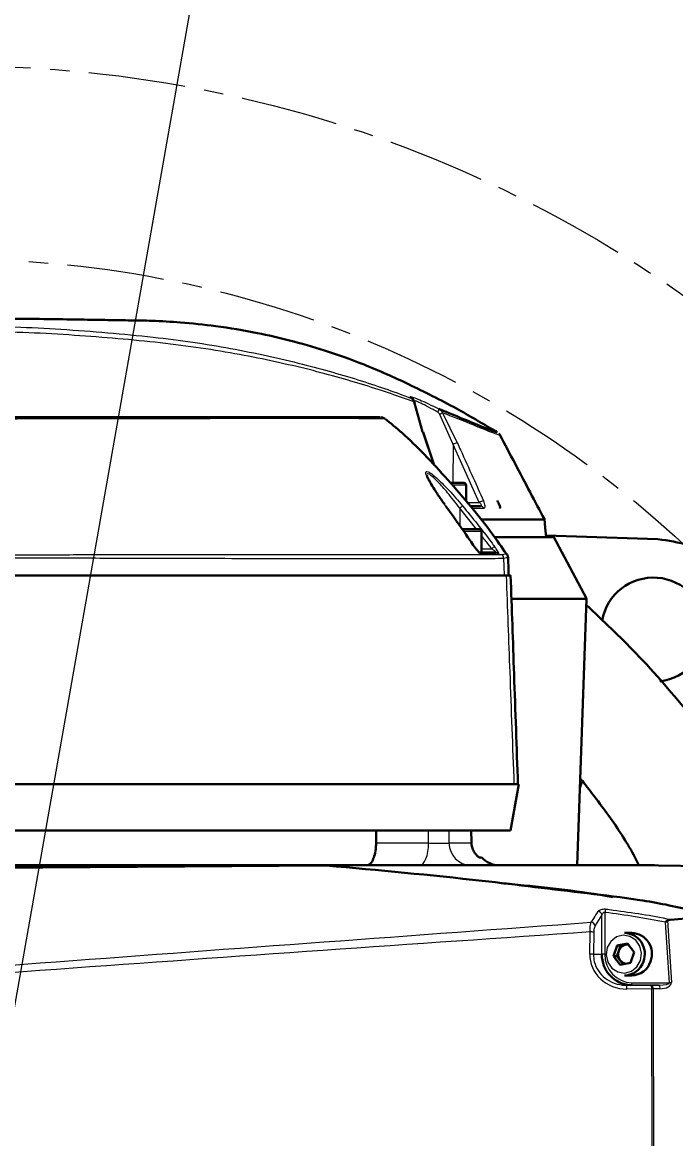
# Model space of a CAD drawing. Header units: millimetres. Extents: x 0 to 8400, y 0 to 5940.
# Drawn here: x 2376.2 to 2461.6, y 2034.2 to 2180.1 of the extents above; entities that cross this region are included whole.
import ezdxf

# ---------------------------------------------------------------- set-up
doc = ezdxf.new("R2010")
doc.units = ezdxf.units.MM
doc.linetypes.add('CENTERX2', pattern=[20.32, 12.7, -2.54, 2.54, -2.54])
doc.styles.get("Standard").update_dxf_attribs({"font": 'times.ttf', "width": 2, "height": 50})
doc.dimstyles.new('ISO-25', dxfattribs={"dimtxt": 40, "dimasz": 40, "dimexe": 1.25, "dimexo": 0.625, "dimtad": 1, "dimtxsty": 'Standard', "dimcen": 2.5, "dimclrd": 1, "dimclrt": 1, "dimadec": 0, "dimazin": 0, "dimtfac": 1, "dimtmove": 0, "dimatfit": 3, "dimfxl": 1, "dimarcsym": 0})

# ---------------------------------------------------------------- blocks, each defined once
blk = doc.blocks.new('*D14')
at = {"color": 1, "lineweight": -2, "transparency": 16777216}
blk.add_arc((2367.81, 2009.87), 906.21, 82.52924, 97.47076, dxfattribs=at)
at = {"color": 1, "lineweight": 25, "transparency": 16777216}
for points in [[(2251, 2901.8), (2248.97, 2914.98), (2210.45, 2902.31)], [(2486.65, 2914.98), (2484.62, 2901.8), (2525.17, 2902.31)]]:
    blk.add_solid(points, dxfattribs=at)
at = {"layer": 'Defpoints', "color": 0, "lineweight": 25, "transparency": 16777216}
for p in [(2420.5, 2914.55), (2209.89, 2905.5), (2525.73, 2905.5), (2367.81, 2009.87), (2367.81, 2009.87)]:
    blk.add_point(p, dxfattribs=at)
at = {"color": 1, "lineweight": 25, "transparency": 16777216, "insert": (2367.81, 2937.05), "char_height": 40, "attachment_point": 5}
blk.add_mtext('20°', dxfattribs=at)
blk = doc.blocks.new('*D17')
at = {"color": 1, "lineweight": -2, "transparency": 16777216}
for p, q in [((2088.8, 2282.43), (2239.59, 2135.13)), ((2467.42, 1912.57), (2268.2, 2107.18)), ((2496.04, 1884.62), (2524.65, 1856.66))]:
    blk.add_line(p, q, dxfattribs=at)
at = {"color": 1, "lineweight": 25, "transparency": 16777216}
for points in [[(2244.24, 2139.9), (2234.93, 2130.36), (2268.2, 2107.18)], [(2500.69, 1889.38), (2491.38, 1879.85), (2467.42, 1912.57)]]:
    blk.add_solid(points, dxfattribs=at)
at = {"layer": 'Defpoints', "color": 0, "lineweight": 25, "transparency": 16777216}
for p in [(2268.2, 2107.18), (2467.42, 1912.57)]:
    blk.add_point(p, dxfattribs=at)
at = {"color": 1, "lineweight": 25, "transparency": 16777216, "insert": (2167.86, 2241.16), "char_height": 40, "attachment_point": 5, "rotation": 315.6709}
blk.add_mtext('∅278,5', dxfattribs=at)

msp = doc.modelspace()

# ---------------------------------------------------------------- linework, layer by layer
at = {"color": 7, "linetype": 'Continuous', "lineweight": 15}
msp.add_line((2367.811, 2009.872), (2525.733, 2905.496), dxfattribs=at)
at = {"color": 7, "linetype": 'Continuous', "lineweight": 30}
for p, q in [((2428.49, 2126.563), (2427.365, 2130.478)), ((2429.978, 2122.237), (2428.56, 2126.515)), ((2438.541, 2126.172), (2438.542, 2126.166)), ((2429.051, 2120.895), (2429.044, 2120.848)), ((2432.14, 2119.893), (2433.874, 2119.893)), ((2434.177, 2117.505), (2434.177, 2119.59)), ((2434.726, 2116.865), (2436.064, 2116.865)), ((2433.672, 2113.836), (2435.893, 2113.836)), ((2436.195, 2110.808), (2436.195, 2113.534)), ((2444.605, 2113.047), (2459.251, 2112.535)), ((2449.886, 2104.773), (2445.589, 2112.908)), ((2435.967, 2110.808), (2436.195, 2110.808)), ((2295.529, 2107.78), (2439.441, 2107.78)), ((2448.683, 2069.929), (2449.899, 2104.743)), ((2294.582, 2080.527), (2440.465, 2080.527)), ((2439.978, 2074.471), (2441.046, 2080.527)), ((2441.046, 2080.527), (2440.465, 2080.527)), ((2449.347, 2080.971), (2449.082, 2081.331)), ((2449.519, 2080.769), (2449.366, 2080.951)), ((2439.978, 2074.471), (2295.65, 2074.471)), ((2434.86, 2072.957), (2434.818, 2074.471)), ((2434.863, 2072.851), (2434.86, 2072.957)), ((2436.199, 2070.938), (2435.997, 2070.938)), ((2415.367, 2069.929), (2300.934, 2069.929)), ((2415.646, 2069.929), (2300.934, 2069.929)), ((2415.929, 2069.905), (2369.975, 2069.588)), ((2370.037, 2069.645), (2415.367, 2069.929)), ((2415.646, 2069.929), (2416.891, 2069.804)), ((2458.654, 2069.929), (2458.398, 2069.929)), ((2458.81, 2069.926), (2458.654, 2069.929)), ((2459.316, 2069.915), (2458.81, 2069.926)), ((2493.982, 2069.201), (2459.316, 2069.915)), ((2462.875, 2062.968), (2460.882, 2062.821)), ((2455.824, 2061.097), (2454.892, 2061.097)), ((2453.901, 2059.446), (2453.429, 2058.066)), ((2454.114, 2058.756), (2453.878, 2058.066)), ((2455.26, 2059.701), (2453.901, 2059.446)), ((2454.35, 2059.446), (2453.901, 2059.446)), ((2454.35, 2059.446), (2454.114, 2058.756)), ((2455.029, 2059.574), (2454.35, 2059.446)), ((2455.318, 2059.628), (2455.029, 2059.574)), ((2455.26, 2059.701), (2456.147, 2058.576)), ((2455.675, 2057.196), (2456.147, 2058.576)), ((2454.316, 2056.941), (2453.429, 2058.066)), ((2453.878, 2058.066), (2453.429, 2058.066)), ((2454.321, 2057.504), (2453.878, 2058.066)), ((2455.675, 2057.196), (2454.316, 2056.941)), ((2454.707, 2057.015), (2454.321, 2057.504)), ((2454.892, 2055.545), (2455.824, 2055.545))]:
    msp.add_line(p, q, dxfattribs=at)
at = {"color": 8, "linetype": 'Continuous', "lineweight": 15}
for p, q in [((2432.464, 2124.932), (2430.728, 2128.856)), ((2431.071, 2129.064), (2433.015, 2125.139)), ((2429.898, 2122.323), (2428.49, 2126.563)), ((2432.464, 2124.932), (2432.442, 2119.893)), ((2435.896, 2117.36), (2432.464, 2124.932)), ((2434.177, 2119.59), (2432.4, 2119.59)), ((2434.3, 2117.36), (2435.896, 2117.36)), ((2433.333, 2116.595), (2433.335, 2114.311)), ((2435.519, 2113.836), (2433.333, 2116.595)), ((2436.482, 2116.572), (2434.967, 2116.568)), ((2436.195, 2113.534), (2433.885, 2113.534)), ((2436.195, 2111.295), (2437.506, 2111.295)), ((2449.367, 2080.954), (2449.029, 2079.823)), ((2422.403, 2072.851), (2429.273, 2072.851)), ((2431.932, 2072.851), (2434.863, 2072.851)), ((2451.923, 2063.453), (2451.034, 2062.05)), ((2451.923, 2058.321), (2451.923, 2063.453)), ((2452.309, 2063.771), (2452.309, 2058.321)), ((2460.738, 2054.581), (2460.224, 2062.487)), ((2460.474, 2062.696), (2461.001, 2054.599)), ((2450.334, 2058.339), (2450.373, 2061.22)), ((2450.844, 2061.202), (2450.805, 2058.321)), ((2450.805, 2058.321), (2451.923, 2058.321)), ((2452.309, 2058.321), (2451.923, 2058.321)), ((2455.17, 2054.25), (2455.722, 2054.279)), ((2455.17, 2054.25), (2458.422, 2054.27)), ((2455.173, 2053.763), (2455.17, 2054.25)), ((2459.413, 2054.279), (2455.722, 2054.279)), ((2455.824, 2054.581), (2460.738, 2054.581)), ((2458.425, 2053.783), (2458.422, 2054.27)), ((2458.512, 2054.27), (2459.413, 2054.279)), ((2458.425, 2053.783), (2455.173, 2053.763)), ((2458.563, 2009.872), (2458.425, 2053.783)), ((2459.506, 2053.792), (2458.605, 2053.783)), ((2458.605, 2053.783), (2458.743, 2009.872))]:
    msp.add_line(p, q, dxfattribs=at)
at = {"color": 8, "linetype": 'Continuous', "lineweight": 15, "flags": 128}
for points in [[(2423.531, 2128.274), (2423.173, 2128.282), (2422.056, 2128.288), (2420.154, 2128.292), (2417.527, 2128.295), (2414.225, 2128.297), (2410.291, 2128.297), (2405.754, 2128.296), (2400.701, 2128.292), (2395.185, 2128.287), (2389.251, 2128.278), (2383.007, 2128.267), (2375.492, 2128.249), (2367.768, 2128.227), (2367.768, 2128.227), (2367.768, 2128.227)], [(2439.173, 2107.78), (2439.126, 2109.025), (2439.088, 2110.007)], [(2429.273, 2072.851), (2429.252, 2073.895), (2429.24, 2074.471)], [(2428.115, 2069.929), (2428.336, 2069.985), (2428.549, 2070.149), (2428.746, 2070.417), (2428.919, 2070.779), (2429.064, 2071.22), (2429.173, 2071.725), (2429.244, 2072.276), (2429.273, 2072.851)], [(2456.972, 2057.475), (2457.11, 2058.429), (2456.894, 2059.366), (2456.358, 2060.144), (2455.583, 2060.645), (2454.687, 2060.792), (2453.806, 2060.562), (2453.075, 2059.992), (2452.604, 2059.167), (2452.466, 2058.213), (2452.682, 2057.276), (2453.218, 2056.498), (2453.993, 2055.997), (2454.889, 2055.851), (2455.77, 2056.08), (2456.501, 2056.651), (2456.972, 2057.475)], [(2455.824, 2054.581), (2455.822, 2054.523), (2455.816, 2054.467), (2455.807, 2054.415), (2455.794, 2054.369), (2455.779, 2054.331), (2455.761, 2054.303), (2455.742, 2054.285), (2455.722, 2054.279)]]:
    msp.add_lwpolyline(points, dxfattribs=at)
at = {"color": 7, "linetype": 'Continuous', "lineweight": 30, "flags": 128}
for points in [[(2444.623, 2112.842), (2444.52, 2114.012), (2444.417, 2115.197)], [(2435.267, 2111.559), (2435.257, 2111.57), (2435.231, 2111.58)]]:
    msp.add_lwpolyline(points, dxfattribs=at)
at = {"color": 7, "linetype": 'CENTERX2', "lineweight": 0}
for radius in [164.527, 139.25]:
    msp.add_circle((2367.811, 2009.872), radius, dxfattribs=at)
msp.add_arc((2367.811, 2009.872), 709.586, 100, 80, dxfattribs=at)
at = {"color": 7, "linetype": 'Continuous', "lineweight": 30}
for centre, radius, start, end in [((2427.306, 2130.341), 0.148, 15.40315, 66.78604), ((2423.003, 2127.463), 1.009, 56.86794, 90.00607), ((2428.49, 2126.477), 0.086, 28.33694, 89.9988), ((2433.874, 2119.59), 0.303, 0, 90), ((2435.893, 2113.534), 0.303, 0, 90), ((2458.654, 2100.715), 6.813, 277.21862, 170.03246), ((2438.493, 2072.957), 3.028, 221.60846, 269.99041), ((2454.787, 2058.359), 2.74, 338.87232, 87.81583), ((2455.719, 2058.359), 2.74, 338.87232, 87.81583), ((2455.376, 2058.322), 1.335, 161.01057, 217.80527), ((2455.272, 2058.38), 1.218, 101.50627, 162.02043), ((2455.237, 2058.47), 1.123, 84.22641, 100.64266), ((2455.848, 2058.203), 3.926, 178.27461, 268.1638), ((2455.254, 2058.228), 1.18, 217.81927, 258.21737), ((2454.854, 2058.154), 2.609, 270.82797, 342.55501), ((2455.786, 2058.154), 2.609, 270.82803, 342.55495)]:
    msp.add_arc(centre, radius, start, end, dxfattribs=at)
at = {"color": 8, "linetype": 'Continuous', "lineweight": 15}
for centre, radius, start, end in [((2429.864, 2129.535), 0.736, 325.96889, 1.89509), ((2429.146, 2131.85), 3.386, 297.85662, 304.64634), ((2433.542, 2122.904), 2.297, 103.27676, 117.99698), ((2440.851, 2107.689), 11.655, 127.80741, 130.17159), ((2436.992, 2115.266), 2.364, 103.40886, 117.63084), ((2436.053, 2116.405), 0.46, 21.35763, 88.64406), ((2443.58, 2103.236), 10.092, 124.26953, 127.00289), ((2435.806, 2110.334), 0.474, 34.4727, 89.58976), ((2438.035, 2110.314), 0.495, 34.81982, 89.86333), ((2438.073, 2109.972), 1.016, 1.97421, 34.79742), ((2434.86, 2072.855), 2.928, 180.06883, 268.11807), ((2438.43, 2072.9), 2.971, 221.32089, 269.91873), ((2453.287, 2063.689), 0.981, 147.71503, 175.20943), ((2451.36, 2063.317), 0.579, 13.57695, 83.36888), ((2450.469, 2061.903), 0.584, 14.59811, 83.72511), ((2450.347, 2054.221), 6.999, 85.92885, 89.78952), ((2450.308, 2051.34), 6.999, 85.92885, 89.78952), ((2455.94, 2058.212), 3.632, 178.27454, 268.16375), ((2457.836, 2053.889), 0.776, 352.2032, 29.47368), ((2458.738, 2053.897), 0.776, 352.207, 29.46989), ((2462.253, 2033.94), 20.697, 93.46903, 94.19828)]:
    msp.add_arc(centre, radius, start, end, dxfattribs=at)
at = {"color": 7, "linetype": 'Continuous', "lineweight": 30}
msp.add_ellipse((2367.811, 2069.929), major_axis=(22.62, 1690.915), ratio=0.0322568, start_param=4.7145488, end_param=4.7155067, dxfattribs=at)
at = {"color": 8, "linetype": 'Continuous', "lineweight": 15}
for centre, major_axis, ratio, start_param, end_param in [((2455.2, 2058.336), (4.847, 0.46), 0.9385393, 3.0401051, 4.6179074), ((2458.421, 2054.278), (0.505, 0.003), 0.0164214, 4.7124525, 4.8921961), ((2459.336, 2054.581), (1.403, -0.012), 0.2156918, 4.7691122, 6.3224553), ((2459.426, 2054.599), (1.575, -0.036), 0.5121008, 4.7750443, 6.3283874), ((2458.424, 2053.773), (1.009, 0.005), 0.0092389, 1.3909298, 1.5706734)]:
    msp.add_ellipse(centre, major_axis=major_axis, ratio=ratio, start_param=start_param, end_param=end_param, dxfattribs=at)
at = {"color": 7, "linetype": 'Continuous', "lineweight": 30}
for points, knots in [([(2437.958, 2126.684), (2436.281, 2127.678), (2432.587, 2129.867), (2426.856, 2132.749), (2421.11, 2135.333), (2415.885, 2137.186), (2411.23, 2138.523), (2406.473, 2139.604), (2401.712, 2140.396), (2397.091, 2140.879), (2393.367, 2141.093), (2390.24, 2141.139), (2387.698, 2141.175), (2384.56, 2141.227), (2380.93, 2141.286), (2376.722, 2141.345), (2371.939, 2141.387), (2367.405, 2141.396), (2363.237, 2141.38), (2359.734, 2141.35), (2356.39, 2141.31), (2353.563, 2141.268), (2351.375, 2141.232), (2349.972, 2141.209), (2348.835, 2141.191), (2346.929, 2141.159), (2344.188, 2141.129), (2340.42, 2141.015), (2335.648, 2140.604), (2329.957, 2139.773), (2323.841, 2138.405), (2317.28, 2136.395), (2310.338, 2133.527), (2303.558, 2130.18), (2299.234, 2127.584), (2297.389, 2126.475)], [0, 0, 0, 0, 0.0388052, 0.0854568, 0.1279409, 0.1647247, 0.197236, 0.2263344, 0.2645699, 0.2969108, 0.3235829, 0.3445726, 0.3657623, 0.3883779, 0.4139298, 0.4422984, 0.4731905, 0.5071411, 0.5301639, 0.5543345, 0.5758091, 0.5960616, 0.6110441, 0.6203762, 0.6293454, 0.6429547, 0.6615412, 0.6885725, 0.7215817, 0.7606871, 0.8065243, 0.8492009, 0.8994506, 0.957076, 1, 1, 1, 1]), ([(2427.155, 2130.89), (2427.111, 2130.921), (2427.031, 2130.979), (2427.032, 2130.98), (2427.033, 2130.98)], [0, 0, 0, 0, 0.5384352, 1, 1, 1, 1]), ([(2427.445, 2130.379), (2427.434, 2130.424), (2427.398, 2130.588), (2427.296, 2130.779), (2427.153, 2130.879), (2427.104, 2130.913)], [0, 0, 0, 0, 0.2020408, 0.7286672, 1, 1, 1, 1]), ([(2367.715, 2128.472), (2370.276, 2128.472), (2375.399, 2128.472), (2382.531, 2128.472), (2389.055, 2128.472), (2394.935, 2128.472), (2400.427, 2128.472), (2405.444, 2128.472), (2409.939, 2128.472), (2413.859, 2128.472), (2417.128, 2128.472), (2419.727, 2128.472), (2421.616, 2128.472), (2422.743, 2128.472), (2422.873, 2128.472), (2422.937, 2128.472)], [0, 0, 0, 0, 0.0862754, 0.1725459, 0.2473664, 0.3224272, 0.3972539, 0.4722724, 0.5475262, 0.6225418, 0.6979453, 0.773587, 0.8489877, 0.9243539, 1, 1, 1, 1]), ([(2430.6, 2129.559), (2431.887, 2129.037), (2434.488, 2127.982), (2436.636, 2127.084), (2437.735, 2126.657), (2438.164, 2126.502), (2438.165, 2126.541), (2438.146, 2126.572), (2438.205, 2126.578), (2438.058, 2126.661), (2437.972, 2126.709)], [0, 0, 0, 0, 0.2431099, 0.4911411, 0.6380707, 0.7849927, 0.7881416, 0.8927567, 0.9368713, 1, 1, 1, 1]), ([(2439.429, 2110.612), (2438.819, 2111.502), (2437.372, 2113.614), (2434.788, 2116.828), (2431.83, 2120.295), (2428.815, 2123.524), (2426.123, 2126.239), (2424.321, 2127.674), (2423.569, 2128.272)], [0, 0, 0, 0, 0.135912, 0.32244, 0.5191325, 0.709996, 0.8791008, 1, 1, 1, 1]), ([(2438.566, 2126.186), (2438.548, 2126.219), (2438.503, 2126.304), (2438.469, 2126.337), (2438.449, 2126.357)], [0, 0, 0, 0, 0.38964126, 1, 1, 1, 1]), ([(2444.404, 2115.152), (2443.785, 2116.324), (2441.842, 2120.001), (2439.9, 2123.678), (2438.576, 2126.184)], [0, 0, 0, 0, 0.3185993, 1, 1, 1, 1]), ([(2431.378, 2117.093), (2431.249, 2117.269), (2430.819, 2117.853), (2430.215, 2118.748), (2429.618, 2119.693), (2429.244, 2120.362), (2429.06, 2120.787), (2429.038, 2120.881), (2429.03, 2120.918)], [0, 0, 0, 0, 0.1091158, 0.3643446, 0.5849587, 0.7669863, 0.907905, 1, 1, 1, 1]), ([(2435.231, 2111.58), (2435.049, 2111.848), (2434.137, 2113.189), (2432.9, 2114.96), (2431.824, 2116.442), (2431.507, 2116.879)], [0, 0, 0, 0, 0.1498849, 0.7494591, 1, 1, 1, 1]), ([(2438.559, 2116.619), (2438.583, 2116.626), (2438.629, 2116.639), (2438.626, 2116.768), (2438.564, 2116.96), (2438.461, 2117.183), (2438.339, 2117.403), (2438.249, 2117.544), (2438.21, 2117.607)], [0, 0, 0, 0, 0.1898837, 0.3806046, 0.5461239, 0.6991966, 0.8661009, 1, 1, 1, 1]), ([(2436.101, 2115.129), (2436.471, 2115.128), (2437.8, 2115.125), (2439.607, 2115.13), (2441.519, 2115.121), (2442.944, 2115.117), (2443.948, 2115.121), (2444.451, 2115.123), (2444.366, 2115.121), (2444.344, 2115.12)], [0, 0, 0, 0, 0.0638509, 0.2297148, 0.3966393, 0.5624871, 0.7292713, 0.9308236, 1, 1, 1, 1]), ([(2445.436, 2112.827), (2445.472, 2112.827), (2445.574, 2112.827), (2444.859, 2112.827), (2443.118, 2112.827), (2440.81, 2112.827), (2438.703, 2112.827), (2437.876, 2112.827)], [0, 0, 0, 0, 0.1213222, 0.3465187, 0.5931727, 0.8405423, 1, 1, 1, 1]), ([(2459.251, 2112.535), (2460.606, 2112.354), (2463.317, 2111.992), (2466.866, 2109.782), (2469.491, 2106.62), (2470.703, 2103.444), (2470.862, 2101.487), (2470.911, 2100.877)], [0, 0, 0, 0, 0.2249098, 0.4498392, 0.6743266, 0.8986408, 1, 1, 1, 1]), ([(2435.539, 2111.194), (2435.534, 2111.2), (2435.454, 2111.293), (2435.356, 2111.424), (2435.284, 2111.537), (2435.269, 2111.56)], [0, 0, 0, 0, 0.0554825, 0.8080813, 1, 1, 1, 1]), ([(2435.947, 2110.781), (2435.948, 2110.781), (2435.952, 2110.779), (2435.931, 2110.791), (2435.886, 2110.826), (2435.803, 2110.9), (2435.681, 2111.024), (2435.59, 2111.133), (2435.539, 2111.194)], [0, 0, 0, 0, 0.0152592, 0.1327283, 0.2617682, 0.4531772, 0.6961683, 1, 1, 1, 1]), ([(2435.809, 2110.808), (2436.253, 2110.808), (2437.142, 2110.808), (2437.738, 2110.808), (2438.036, 2110.808)], [0, 0, 0, 0, 0.49948, 1, 1, 1, 1]), ([(2439.648, 2110.116), (2439.63, 2110.23), (2439.597, 2110.426), (2439.494, 2110.572), (2439.451, 2110.633)], [0, 0, 0, 0, 0.5819922, 1, 1, 1, 1]), ([(2439.461, 2110.639), (2439.476, 2110.638), (2439.491, 2110.637), (2439.459, 2110.623), (2439.458, 2110.622)], [0, 0, 0, 0, 0.9656009, 1, 1, 1, 1]), ([(2439.739, 2107.783), (2439.728, 2108.116), (2439.7, 2108.893), (2439.673, 2109.67), (2439.658, 2110.113)], [0, 0, 0, 0, 0.42929308, 1, 1, 1, 1]), ([(2439.927, 2107.78), (2439.947, 2107.78), (2440.06, 2107.78), (2439.721, 2107.78), (2439.441, 2107.78)], [0, 0, 0, 0, 0.1707831, 1, 1, 1, 1]), ([(2440.945, 2080.529), (2440.777, 2085.316), (2440.458, 2094.401), (2440.139, 2103.485), (2439.988, 2107.782)], [0, 0, 0, 0, 0.52696011, 1, 1, 1, 1]), ([(2449.837, 2104.745), (2449.855, 2104.747), (2449.928, 2104.756), (2449.457, 2104.749), (2448.417, 2104.756), (2446.78, 2104.76), (2444.578, 2104.76), (2442.354, 2104.752), (2440.659, 2104.747), (2440.094, 2104.746)], [0, 0, 0, 0, 0.05397065, 0.22773322, 0.40149561, 0.57046017, 0.73942437, 0.91330078, 1, 1, 1, 1]), ([(2449.872, 2103.954), (2452.071, 2101.885), (2456.913, 2097.331), (2463.662, 2089.489), (2470.065, 2080.632), (2474.305, 2073.939), (2476.16, 2070.111), (2476.426, 2069.563)], [0, 0, 0, 0, 0.2092362, 0.4606469, 0.7111259, 0.9585989, 1, 1, 1, 1]), ([(2440.895, 2080.527), (2440.911, 2080.527), (2441.019, 2080.527), (2440.72, 2080.527), (2440.465, 2080.527)], [0, 0, 0, 0, 0.1489751, 1, 1, 1, 1]), ([(2456.762, 2069.929), (2456.641, 2070.175), (2455.632, 2072.221), (2453.274, 2075.909), (2450.79, 2079.124), (2449.519, 2080.769)], [0, 0, 0, 0, 0.0624065, 0.5200564, 1, 1, 1, 1]), ([(2421.178, 2069.929), (2421.322, 2069.962), (2421.61, 2070.029), (2421.976, 2070.55), (2422.245, 2071.318), (2422.378, 2072.136), (2422.396, 2072.663), (2422.403, 2072.851)], [0, 0, 0, 0, 0.21947058, 0.43895386, 0.65829102, 0.87771331, 1, 1, 1, 1]), ([(2435.997, 2070.938), (2435.947, 2070.951), (2435.847, 2070.977), (2435.55, 2071.215), (2435.235, 2071.605), (2434.975, 2072.129), (2434.878, 2072.574), (2434.865, 2072.821), (2434.863, 2072.851)], [0, 0, 0, 0, 0.1958662, 0.3925179, 0.576046, 0.766625, 0.9714397, 1, 1, 1, 1]), ([(2415.367, 2069.929), (2415.506, 2069.927), (2415.694, 2069.924), (2415.881, 2069.909), (2415.929, 2069.905)], [0, 0, 0, 0, 0.7411318, 1, 1, 1, 1]), ([(2458.398, 2069.929), (2458.397, 2069.929), (2458.396, 2069.929), (2458.392, 2069.929), (2458.376, 2069.929), (2458.314, 2069.929), (2458.069, 2069.929), (2457.529, 2069.929), (2456.605, 2069.929), (2455.103, 2069.929), (2452.928, 2069.929), (2449.985, 2069.929), (2445.827, 2069.929), (2440.272, 2069.929), (2433.134, 2069.929), (2424.792, 2069.929), (2418.829, 2069.929), (2415.646, 2069.929)], [0, 0, 0, 0, 0.0000088, 0.00008551, 0.00030505, 0.0011466, 0.00443877, 0.01745965, 0.03906285, 0.06924836, 0.1228456, 0.19170025, 0.27581196, 0.41458622, 0.58154219, 0.77668015, 1, 1, 1, 1]), ([(2415.929, 2069.905), (2422.713, 2069.285), (2434.086, 2068.245), (2447.707, 2066.511), (2455.73, 2065.62), (2460.284, 2064.815), (2462.542, 2064.294), (2463.672, 2064.033)], [0, 0, 0, 0, 0.4247462, 0.7121122, 0.8558745, 0.927905, 1, 1, 1, 1]), ([(2438.762, 2067.605), (2439.234, 2067.557), (2443.803, 2067.098), (2448.683, 2066.601), (2453.045, 2065.836), (2453.347, 2065.783)], [0, 0, 0, 0, 0.0968278, 0.9375743, 1, 1, 1, 1]), ([(2460.88, 2062.822), (2460.762, 2062.807), (2460.617, 2062.79), (2460.497, 2062.71), (2460.474, 2062.696)], [0, 0, 0, 0, 0.81204762, 1, 1, 1, 1]), ([(2460.474, 2062.696), (2460.407, 2062.642), (2460.321, 2062.575), (2460.242, 2062.503), (2460.225, 2062.488), (2460.224, 2062.487)], [0, 0, 0, 0, 0.781777, 0.9859286, 1, 1, 1, 1])]:
    msp.add_open_spline(points, degree=3, knots=knots, dxfattribs=at)
at = {"color": 8, "linetype": 'Continuous', "lineweight": 15}
for points, knots in [([(2369.106, 2140.404), (2371.137, 2140.373), (2375.198, 2140.312), (2381.296, 2139.998), (2387.348, 2139.545), (2393.102, 2138.997), (2398.464, 2138.316), (2403.462, 2137.483), (2408.256, 2136.517), (2412.722, 2135.461), (2416.811, 2134.358), (2420.538, 2133.237), (2424.003, 2132.08), (2426.048, 2131.318), (2427.071, 2130.937)], [0, 0, 0, 0, 0.0873638, 0.1747282, 0.2650433, 0.3553662, 0.4364212, 0.5174787, 0.6008234, 0.6841717, 0.7622127, 0.8402534, 0.9201267, 1, 1, 1, 1]), ([(2427.365, 2130.478), (2426.369, 2130.839), (2424.378, 2131.563), (2420.967, 2132.672), (2417.234, 2133.768), (2413.129, 2134.846), (2408.706, 2135.866), (2403.943, 2136.807), (2398.881, 2137.635), (2393.53, 2138.298), (2387.976, 2138.817), (2382.202, 2139.253), (2376.257, 2139.576), (2372.205, 2139.655), (2370.178, 2139.695)], [0, 0, 0, 0, 0.0788527, 0.1577021, 0.2383439, 0.318986, 0.4014315, 0.4838738, 0.5685817, 0.6532868, 0.738643, 0.8239969, 0.9119992, 1, 1, 1, 1]), ([(2427.071, 2130.937), (2426.962, 2131.025), (2426.745, 2131.201), (2426.982, 2131.188), (2427.615, 2130.966), (2428.614, 2130.535), (2429.668, 2130.034), (2430.365, 2129.679), (2430.6, 2129.559)], [0, 0, 0, 0, 0.1771035, 0.3544159, 0.5281705, 0.7071209, 0.9011276, 1, 1, 1, 1]), ([(2427.365, 2130.478), (2427.339, 2130.555), (2427.289, 2130.707), (2427.181, 2130.857), (2427.103, 2130.913), (2427.071, 2130.937)], [0, 0, 0, 0, 0.3777265, 0.7371892, 1, 1, 1, 1]), ([(2430.474, 2129.123), (2430.265, 2129.242), (2429.646, 2129.595), (2428.718, 2130.087), (2427.892, 2130.49), (2427.615, 2130.592), (2427.51, 2130.631)], [0, 0, 0, 0, 0.1714024, 0.5061437, 0.8127059, 1, 1, 1, 1]), ([(2430.728, 2128.856), (2430.704, 2128.897), (2430.642, 2129.007), (2430.539, 2129.078), (2430.474, 2129.123)], [0, 0, 0, 0, 0.3777809, 1, 1, 1, 1]), ([(2430.6, 2129.559), (2430.721, 2129.478), (2430.917, 2129.348), (2431.028, 2129.142), (2431.071, 2129.064)], [0, 0, 0, 0, 0.6166953, 1, 1, 1, 1]), ([(2438.542, 2126.166), (2438.556, 2126.149), (2438.597, 2126.096), (2438.152, 2126.243), (2437.029, 2126.673), (2434.913, 2127.538), (2432.36, 2128.552), (2431.071, 2129.064)], [0, 0, 0, 0, 0.0860051, 0.2618101, 0.437625, 0.7161227, 1, 1, 1, 1]), ([(2433.015, 2125.139), (2433.153, 2124.836), (2433.844, 2123.317), (2434.989, 2120.793), (2435.991, 2118.57), (2436.444, 2117.566)], [0, 0, 0, 0, 0.1204535, 0.6022676, 1, 1, 1, 1]), ([(2431.507, 2116.879), (2431.181, 2117.331), (2430.532, 2118.235), (2429.719, 2119.48), (2429.133, 2120.497), (2428.865, 2121.153), (2428.899, 2121.439), (2429.183, 2121.4), (2429.727, 2121.049), (2430.649, 2120.253), (2432.057, 2118.828), (2433.118, 2117.587), (2433.707, 2116.898)], [0, 0, 0, 0, 0.1095615, 0.2188466, 0.3212623, 0.406712, 0.4739748, 0.5414282, 0.6050115, 0.6966306, 0.8315594, 1, 1, 1, 1]), ([(2433.333, 2116.595), (2432.809, 2117.28), (2431.872, 2118.505), (2430.611, 2119.929), (2429.787, 2120.722), (2429.281, 2121.093), (2429.144, 2121.079), (2429.074, 2121.071)], [0, 0, 0, 0, 0.3280883, 0.5872616, 0.7595325, 0.8768145, 1, 1, 1, 1]), ([(2433.707, 2116.898), (2434.982, 2115.332), (2436.408, 2113.581), (2437.755, 2111.768), (2437.898, 2111.576)], [0, 0, 0, 0, 0.8939082, 1, 1, 1, 1]), ([(2435.896, 2117.36), (2435.945, 2117.303), (2436.041, 2117.191), (2436.125, 2117.047), (2436.148, 2116.963), (2436.147, 2116.911), (2436.132, 2116.885), (2436.101, 2116.868), (2436.08, 2116.866), (2436.064, 2116.865)], [0, 0, 0, 0, 0.2643404, 0.5112158, 0.6599759, 0.7187673, 0.8576417, 0.8978208, 1, 1, 1, 1]), ([(2436.482, 2116.572), (2436.505, 2116.575), (2436.569, 2116.584), (2436.638, 2116.681), (2436.652, 2116.9), (2436.588, 2117.213), (2436.492, 2117.448), (2436.444, 2117.566)], [0, 0, 0, 0, 0.1097563, 0.30557, 0.5235799, 0.7624125, 1, 1, 1, 1]), ([(2437.506, 2111.295), (2437.365, 2111.487), (2436.942, 2112.061), (2436.494, 2112.615), (2436.195, 2112.984)], [0, 0, 0, 0, 0.3343316, 1, 1, 1, 1]), ([(2435.231, 2111.58), (2435.253, 2111.548), (2435.357, 2111.396), (2435.539, 2111.159), (2435.764, 2110.907), (2435.944, 2110.737), (2436.099, 2110.624), (2436.164, 2110.61), (2436.197, 2110.603)], [0, 0, 0, 0, 0.070255, 0.3357394, 0.5168662, 0.677955, 0.8389988, 1, 1, 1, 1]), ([(2437.506, 2111.295), (2437.604, 2111.227), (2437.764, 2111.116), (2437.944, 2110.968), (2438.034, 2110.879), (2438.06, 2110.836), (2438.062, 2110.813), (2438.047, 2110.81), (2438.036, 2110.808)], [0, 0, 0, 0, 0.3542634, 0.5758616, 0.7408598, 0.8393448, 0.8927016, 1, 1, 1, 1]), ([(2438.441, 2110.596), (2438.45, 2110.6), (2438.474, 2110.611), (2438.446, 2110.712), (2438.349, 2110.903), (2438.169, 2111.197), (2437.999, 2111.435), (2437.898, 2111.576)], [0, 0, 0, 0, 0.1257446, 0.3047286, 0.483014, 0.6946306, 1, 1, 1, 1]), ([(2439.088, 2110.007), (2438.63, 2110.003), (2437.712, 2109.993), (2435.217, 2109.987), (2431.946, 2109.982), (2427.828, 2109.978), (2422.967, 2109.978), (2417.414, 2109.972), (2411.22, 2109.976), (2404.485, 2109.996), (2397.292, 2110.017), (2389.718, 2110.035), (2381.874, 2110.051), (2374.527, 2110.067), (2369.822, 2110.078), (2367.809, 2110.082)], [0, 0, 0, 0, 0.0783641, 0.1569788, 0.2353429, 0.3137155, 0.3923378, 0.4707103, 0.5490953, 0.6277311, 0.7061171, 0.7844721, 0.863077, 0.9414321, 1, 1, 1, 1]), ([(2367.81, 2110.502), (2367.81, 2110.502), (2369.819, 2110.502), (2374.516, 2110.513), (2381.848, 2110.52), (2389.672, 2110.531), (2397.224, 2110.537), (2404.394, 2110.535), (2411.105, 2110.531), (2417.277, 2110.538), (2422.811, 2110.55), (2427.657, 2110.553), (2431.765, 2110.555), (2435.031, 2110.554), (2437.526, 2110.551), (2438.447, 2110.552), (2438.907, 2110.552)], [0, 0, 0, 0, 0.0000006, 0.058621, 0.1370152, 0.2156596, 0.2940548, 0.3724302, 0.4510541, 0.5294294, 0.6077757, 0.6863703, 0.7647166, 0.8430622, 0.9216553, 1, 1, 1, 1]), ([(2438.441, 2110.596), (2438.14, 2110.597), (2437.539, 2110.6), (2436.644, 2110.602), (2436.197, 2110.603)], [0, 0, 0, 0, 0.5005301, 1, 1, 1, 1]), ([(2438.907, 2110.552), (2439.165, 2110.607), (2439.49, 2110.677), (2439.466, 2110.645), (2439.461, 2110.639)], [0, 0, 0, 0, 0.7947823, 1, 1, 1, 1]), ([(2439.635, 2110.113), (2439.639, 2110.117), (2439.668, 2110.139), (2439.351, 2110.067), (2439.088, 2110.007)], [0, 0, 0, 0, 0.1698254, 1, 1, 1, 1]), ([(2440.465, 2080.527), (2440.283, 2085.401), (2439.943, 2094.486), (2439.6, 2103.57), (2439.441, 2107.78)], [0, 0, 0, 0, 0.5365123, 1, 1, 1, 1]), ([(2431.901, 2074.471), (2431.904, 2074.305), (2431.908, 2074.112), (2431.918, 2073.573), (2431.925, 2073.199), (2431.932, 2072.851)], [0, 0, 0, 0, 0.30834893, 0.35596647, 1, 1, 1, 1]), ([(2429.273, 2072.851), (2429.491, 2072.84), (2429.927, 2072.818), (2430.62, 2072.804), (2431.237, 2072.806), (2431.694, 2072.823), (2431.86, 2072.843), (2431.932, 2072.851)], [0, 0, 0, 0, 0.2107377, 0.4211159, 0.6312274, 0.8414548, 1, 1, 1, 1]), ([(2451.427, 2063.892), (2451.471, 2063.943), (2451.558, 2064.046), (2451.801, 2064.162), (2452.079, 2064.223), (2452.305, 2064.231), (2452.421, 2064.217), (2452.458, 2064.213)], [0, 0, 0, 0, 0.2490288, 0.4986202, 0.7198589, 0.9127453, 1, 1, 1, 1]), ([(2452.458, 2064.213), (2452.771, 2064.168), (2454.335, 2063.941), (2457.186, 2063.549), (2459.594, 2063.189), (2460.884, 2062.821), (2460.884, 2062.821)], [0, 0, 0, 0, 0.111249, 0.5562443, 0.999994, 1, 1, 1, 1]), ([(2450.533, 2062.483), (2450.637, 2062.652), (2450.934, 2063.13), (2451.233, 2063.593), (2451.427, 2063.892)], [0, 0, 0, 0, 0.3524246, 1, 1, 1, 1]), ([(2452.309, 2063.771), (2452.296, 2063.775), (2452.265, 2063.785), (2452.217, 2063.785), (2452.154, 2063.772), (2452.107, 2063.746), (2452.038, 2063.689), (2451.968, 2063.597), (2451.939, 2063.502), (2451.923, 2063.453)], [0, 0, 0, 0, 0.0727233, 0.1685489, 0.2307763, 0.3860331, 0.4317565, 0.6995746, 1, 1, 1, 1]), ([(2460.224, 2062.487), (2458.912, 2062.74), (2456.285, 2063.248), (2453.636, 2063.596), (2452.309, 2063.771)], [0, 0, 0, 0, 0.4994184, 1, 1, 1, 1]), ([(2310.435, 2052.167), (2311.442, 2052.238), (2334.826, 2053.876), (2381.518, 2057.428), (2427.211, 2060.775), (2450.533, 2062.483)], [0, 0, 0, 0, 0.0215557, 0.500606, 1, 1, 1, 1]), ([(2450.373, 2061.22), (2450.375, 2061.384), (2450.378, 2061.71), (2450.434, 2062.166), (2450.498, 2062.373), (2450.533, 2062.483)], [0, 0, 0, 0, 0.322279, 0.6403947, 1, 1, 1, 1]), ([(2451.034, 2062.05), (2450.997, 2061.976), (2450.928, 2061.837), (2450.861, 2061.532), (2450.85, 2061.312), (2450.844, 2061.202)], [0, 0, 0, 0, 0.3637812, 0.6816142, 1, 1, 1, 1]), ([(2450.373, 2061.22), (2427.127, 2059.615), (2380.497, 2056.395), (2333.887, 2052.885), (2310.512, 2051.125)], [0, 0, 0, 0, 0.4985023, 1, 1, 1, 1]), ([(2450.805, 2058.321), (2450.827, 2057.981), (2450.877, 2057.209), (2451.405, 2056.095), (2452.318, 2055.12), (2453.547, 2054.449), (2454.557, 2054.254), (2455.109, 2054.251), (2455.17, 2054.25)], [0, 0, 0, 0, 0.1537394, 0.3481416, 0.543228, 0.7500587, 0.9722554, 1, 1, 1, 1])]:
    msp.add_open_spline(points, degree=3, knots=knots, dxfattribs=at)

# ---------------------------------------------------------------- dimensions: what is measured, and where the dimension line sits
at = {"color": 0, "lineweight": 25}
dim = msp.add_angular_dim_2l(base=(2420.502, 2914.548), line1=((2367.811, 2009.872), (2525.733, 2905.496)), line2=((2367.811, 2009.872), (2209.888, 2905.496)), dimstyle='ISO-25', dxfattribs=at)
dim.commit()
dim.dimension.update_dxf_attribs({"geometry": '*D14', "text_midpoint": (2367.811, 2937.052)})
dim = msp.add_diameter_dim_2p(p1=(2467.422, 1912.566), p2=(2268.199, 2107.177), dimstyle='ISO-25', dxfattribs=at)
dim.commit()
dim.dimension.update_dxf_attribs({"geometry": '*D17', "text_midpoint": (2167.863, 2241.158)})

doc.saveas('drawing.dxf')
